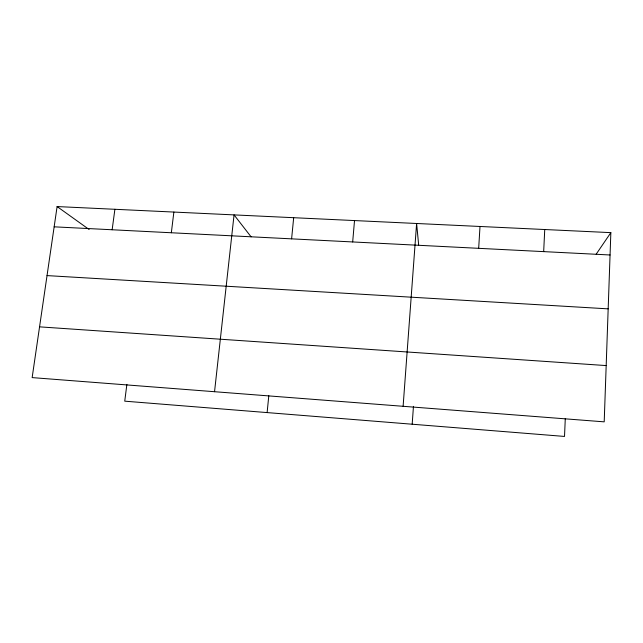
<?xml version="1.0" encoding="UTF-8"?>
<svg xmlns="http://www.w3.org/2000/svg" width="643" height="643" viewBox="0 0 643 643"><rect width="100%" height="100%" fill="white"/><g stroke="black" fill="none" stroke-linecap="round" stroke-linejoin="round"><path stroke-width="0.96" d="M610.85 232.637L604.203 421.848L32.15 377.602L57.106 206.564L610.85 232.637L596.165 254.202M565.285 418.521L564.522 436.436L124.742 401.168L126.88 384.369M543.673 251.622L544.742 229.519M478.673 248.327L480.008 226.473M412.179 424.219L413.457 406.368M403.113 406.296L416.616 223.491L418.665 244.951M352.677 241.945L354.518 220.565M267.118 412.589L268.798 395.758M291.601 238.85L293.682 217.704M214.545 391.708L234.06 214.891L251.091 236.833M171.335 232.758L173.867 212.061M112.147 229.76L114.896 209.28M54.149 226.826L610.062 254.982M47.035 275.598L608.174 308.857M39.553 326.853L606.18 365.578M57.106 206.564L89.12 229.495"/></g></svg>
